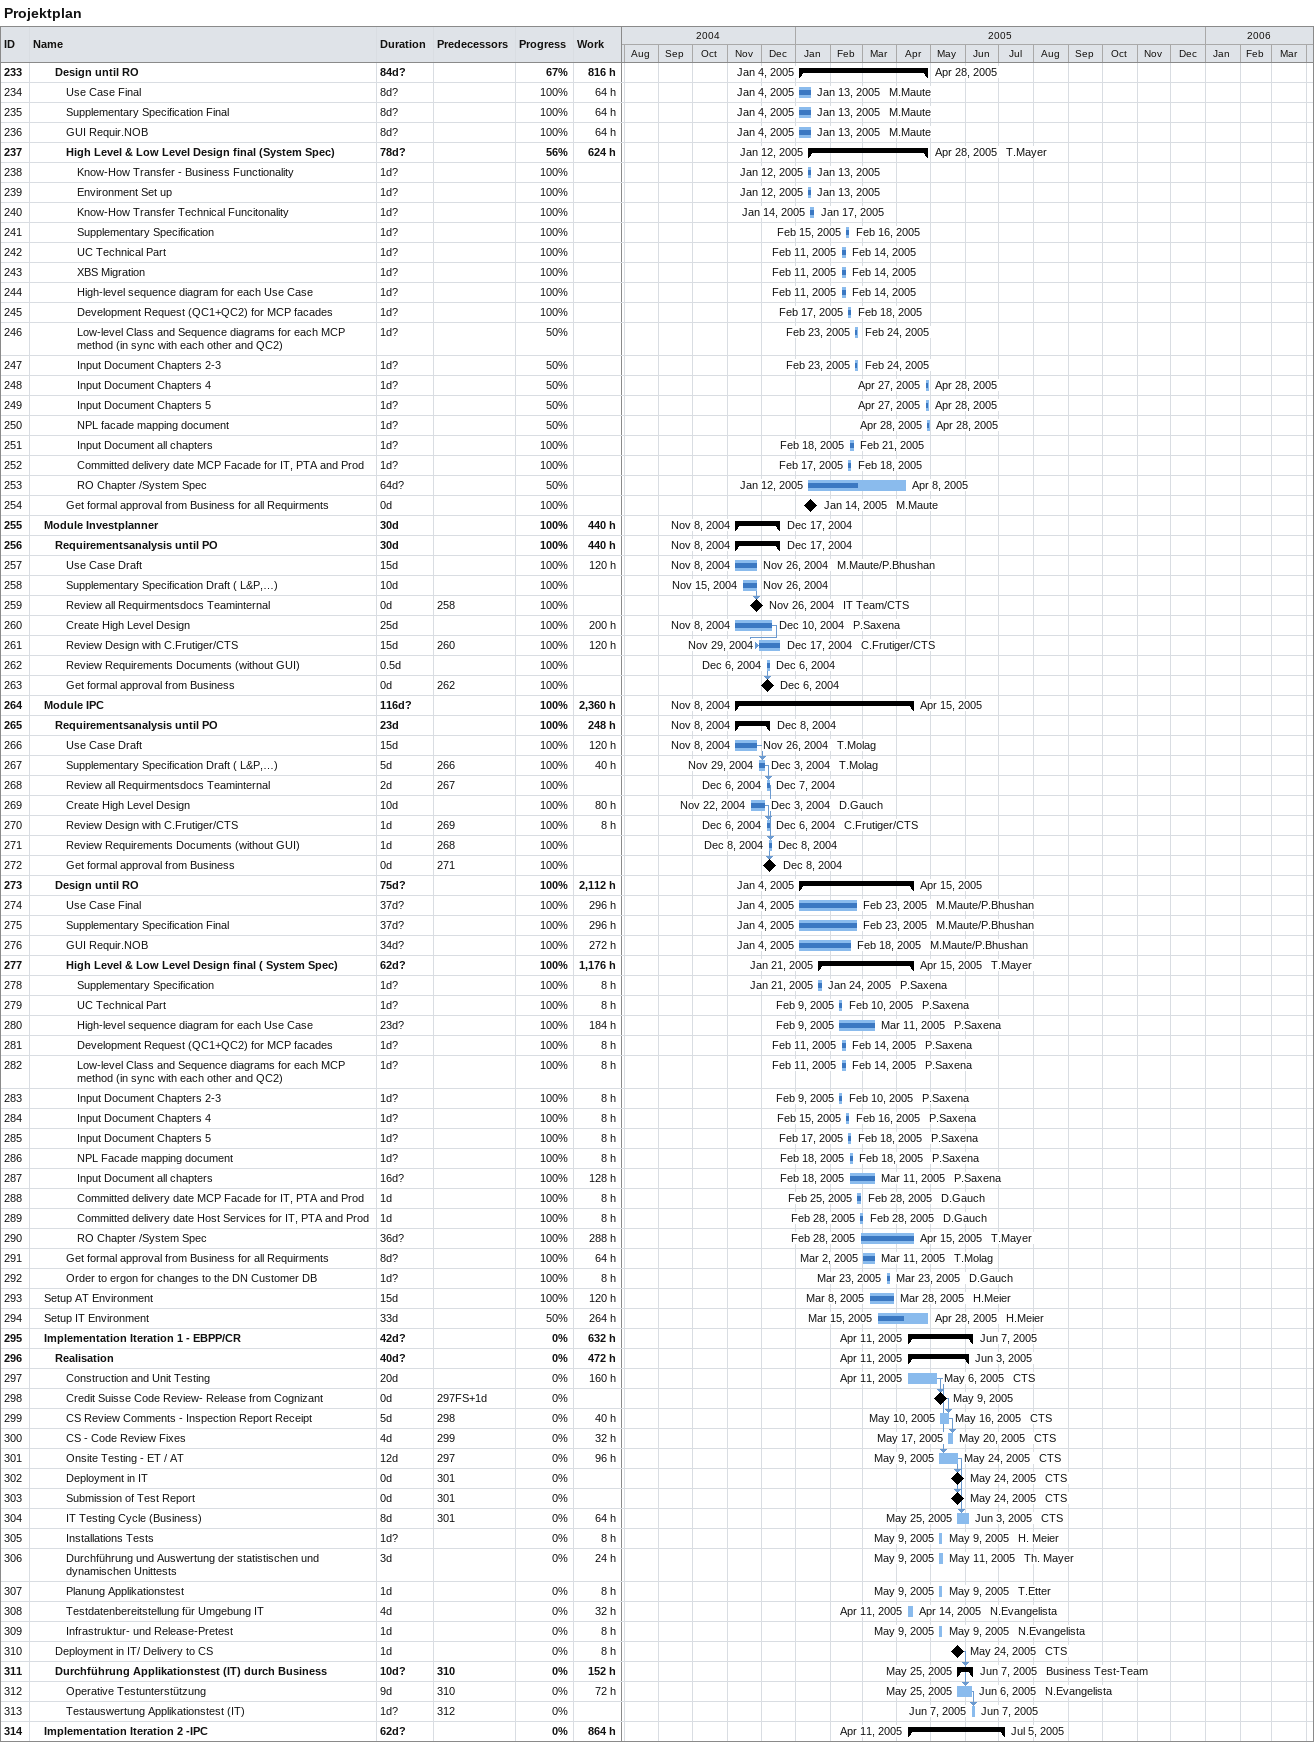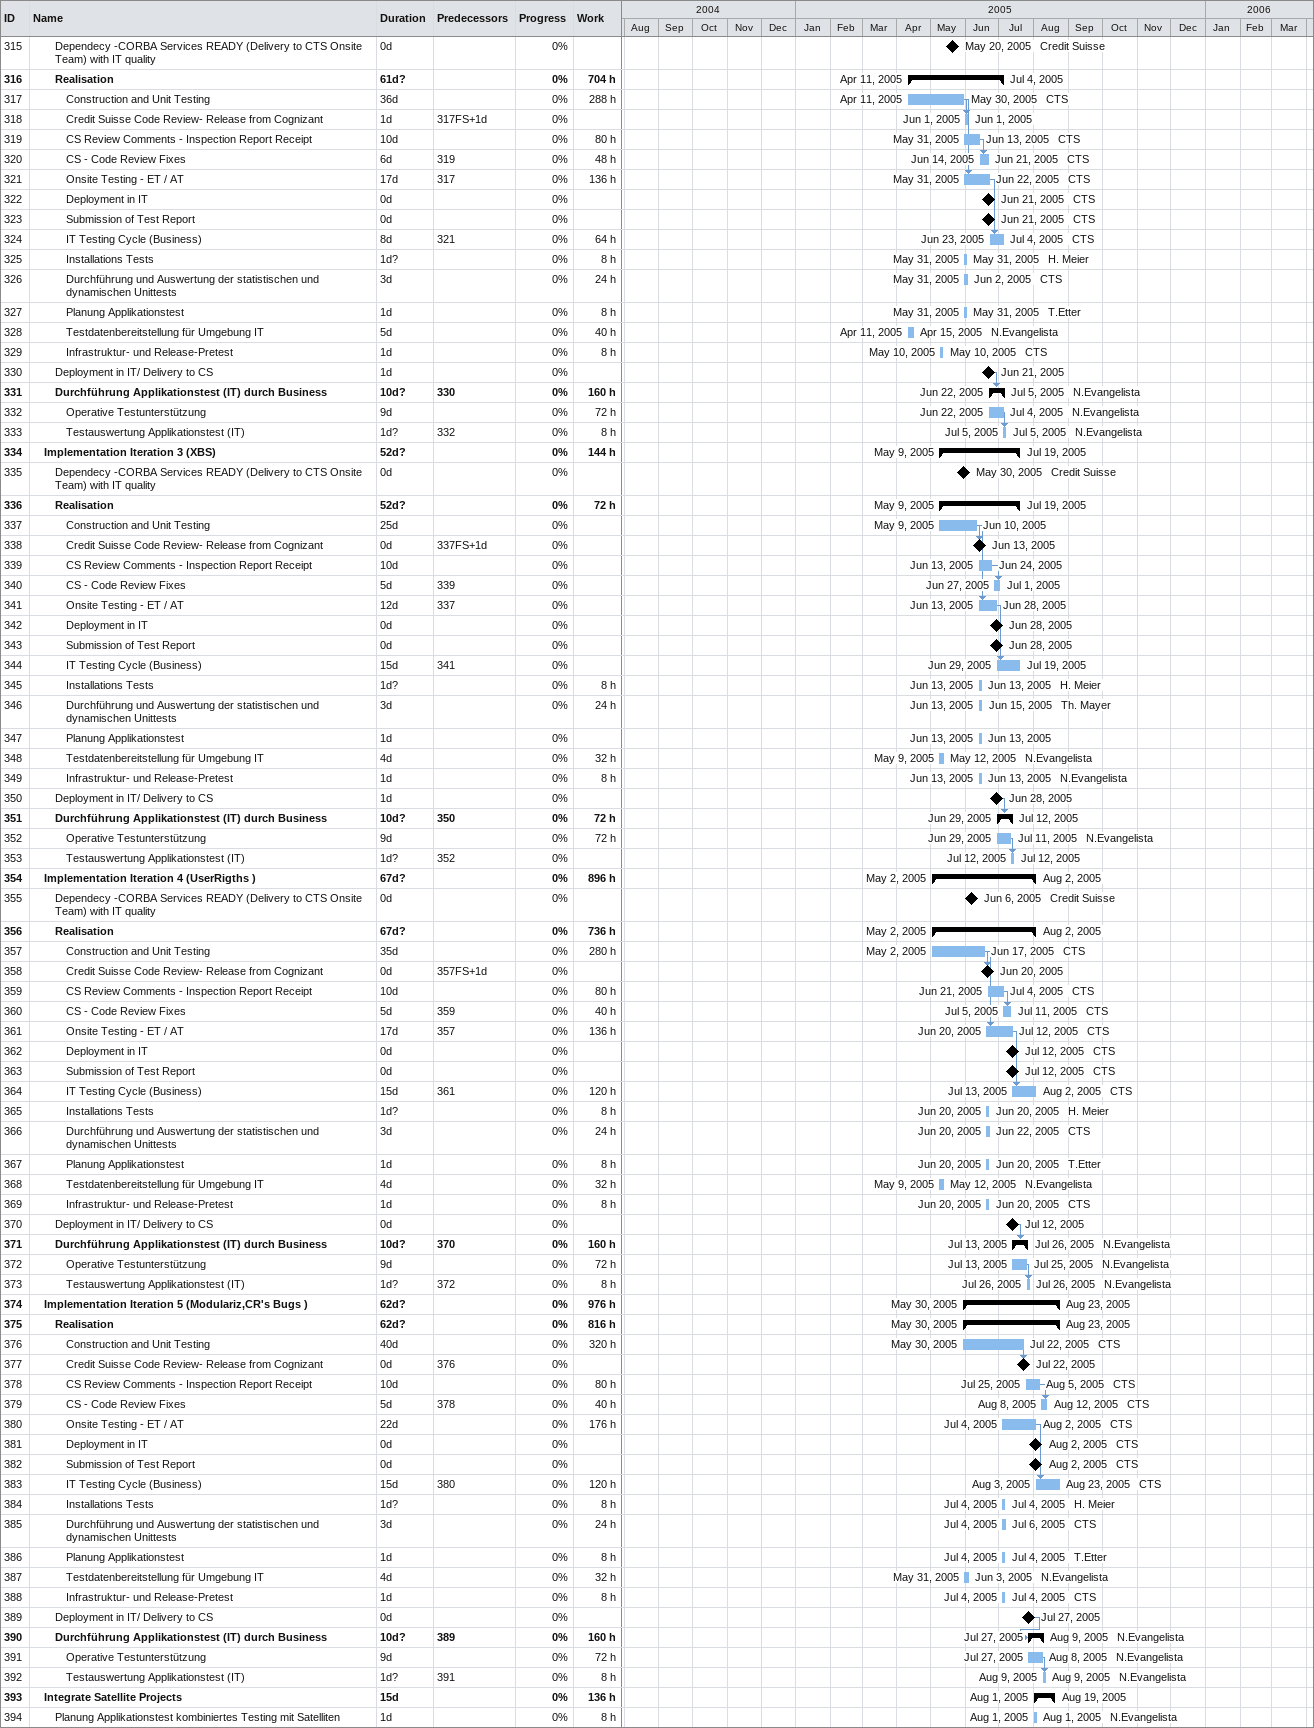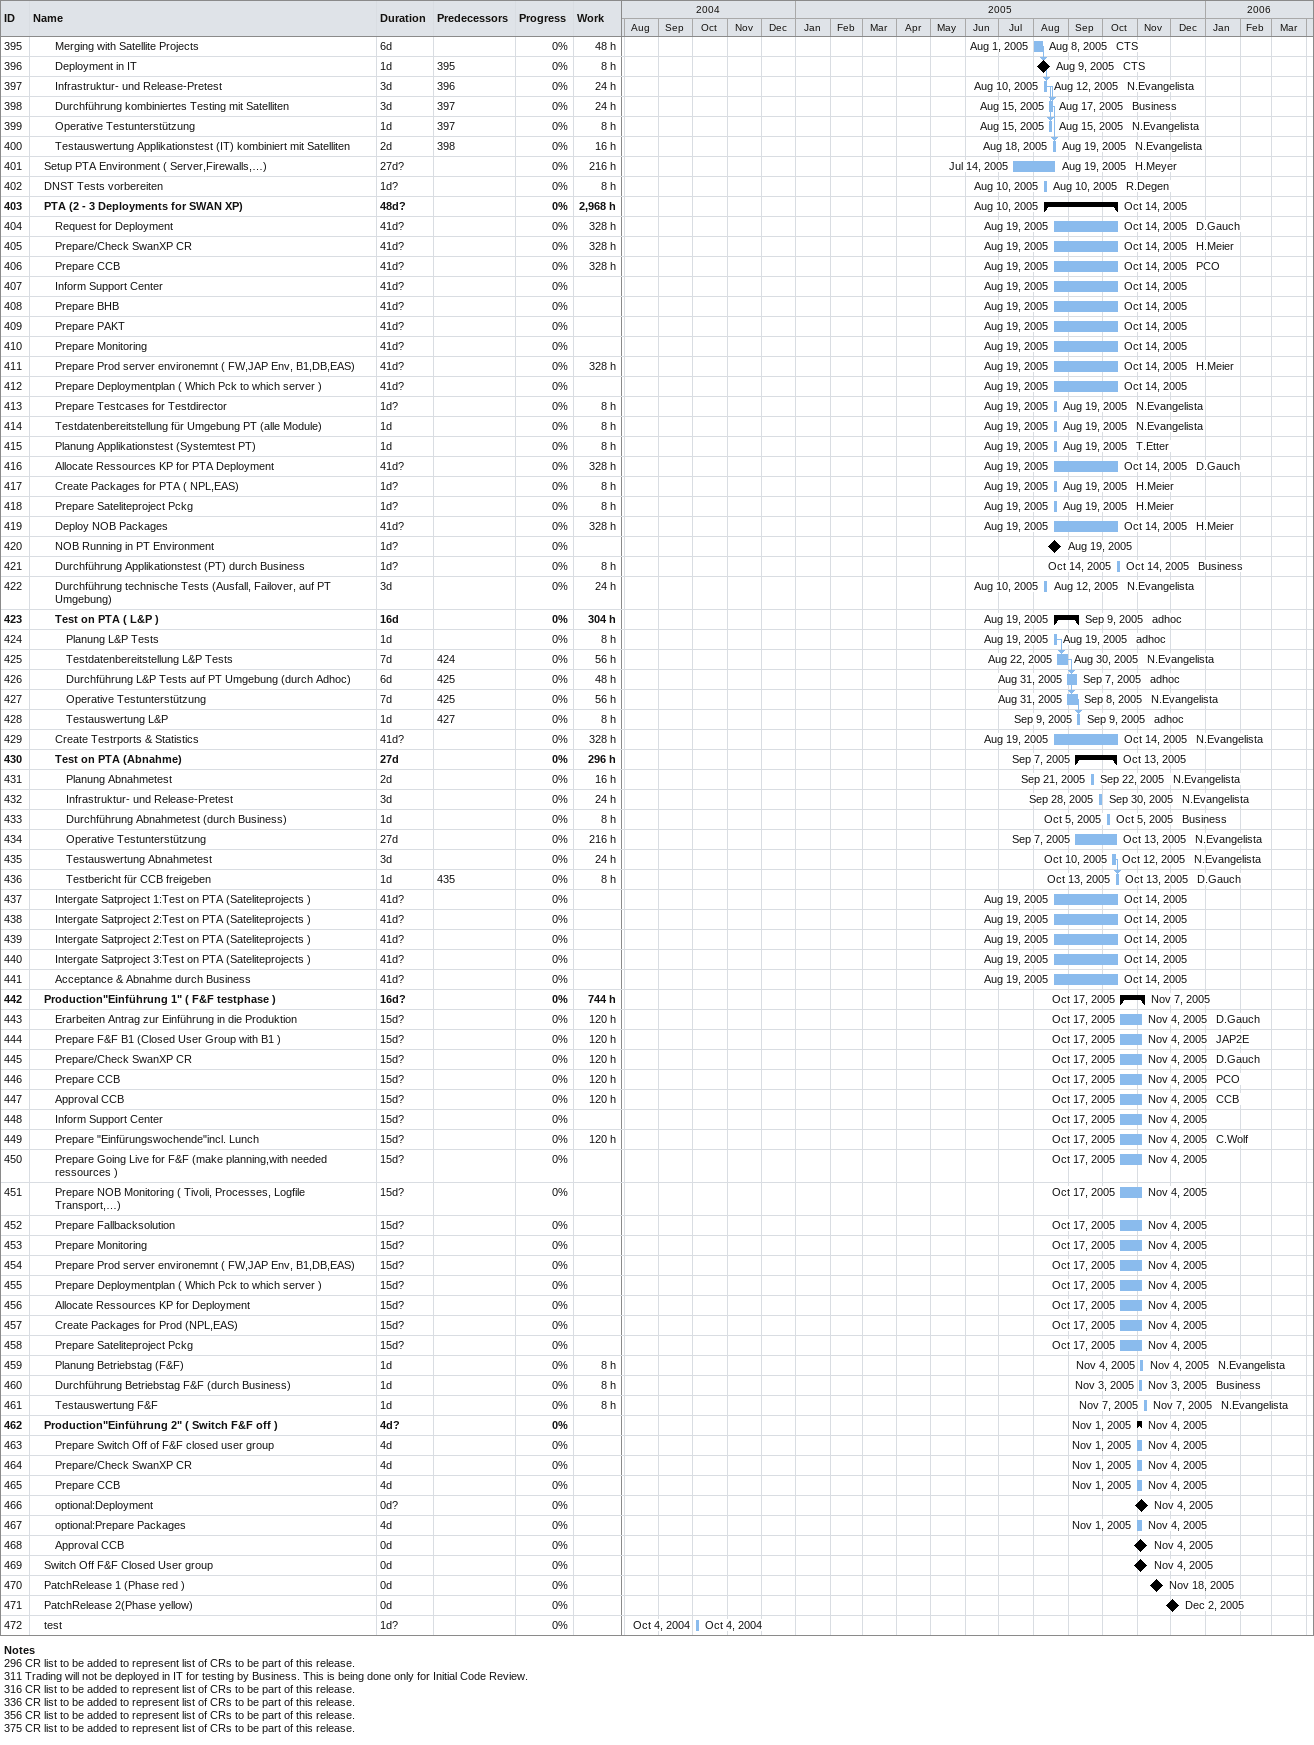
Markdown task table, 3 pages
Projektplan

| ID | Level | Task | Duration | Start | Finish | Predecessors | Resources | % complete | Work (h) |
|---|---|---|---|---|---|---|---|---|---|
| 233 | 3 | **Design until RO** | 84d? | 2005-01-04 | 2005-04-28 |  |  | 67 | 816 |
| 234 | 4 | Use Case Final | 8d? | 2005-01-04 | 2005-01-13 |  | M.Maute | 100 | 64 |
| 235 | 4 | Supplementary Specification Final | 8d? | 2005-01-04 | 2005-01-13 |  | M.Maute | 100 | 64 |
| 236 | 4 | GUI Requir.NOB | 8d? | 2005-01-04 | 2005-01-13 |  | M.Maute | 100 | 64 |
| 237 | 4 | **High Level & Low Level Design final (System Spec)** | 78d? | 2005-01-12 | 2005-04-28 |  | T.Mayer | 56 | 624 |
| 238 | 5 | Know-How Transfer - Business Functionality | 1d? | 2005-01-12 | 2005-01-13 |  |  | 100 |  |
| 239 | 5 | Environment Set up | 1d? | 2005-01-12 | 2005-01-13 |  |  | 100 |  |
| 240 | 5 | Know-How Transfer Technical Funcitonality | 1d? | 2005-01-14 | 2005-01-17 |  |  | 100 |  |
| 241 | 5 | Supplementary Specification | 1d? | 2005-02-15 | 2005-02-16 |  |  | 100 |  |
| 242 | 5 | UC Technical Part | 1d? | 2005-02-11 | 2005-02-14 |  |  | 100 |  |
| 243 | 5 | XBS Migration | 1d? | 2005-02-11 | 2005-02-14 |  |  | 100 |  |
| 244 | 5 | High-level sequence diagram for each Use Case | 1d? | 2005-02-11 | 2005-02-14 |  |  | 100 |  |
| 245 | 5 | Development Request (QC1+QC2) for MCP facades | 1d? | 2005-02-17 | 2005-02-18 |  |  | 100 |  |
| 246 | 5 | Low-level Class and Sequence diagrams for each MCP method (in sync with each other and QC2) | 1d? | 2005-02-23 | 2005-02-24 |  |  | 50 |  |
| 247 | 5 | Input Document Chapters 2-3 | 1d? | 2005-02-23 | 2005-02-24 |  |  | 50 |  |
| 248 | 5 | Input Document Chapters 4 | 1d? | 2005-04-27 | 2005-04-28 |  |  | 50 |  |
| 249 | 5 | Input Document Chapters 5 | 1d? | 2005-04-27 | 2005-04-28 |  |  | 50 |  |
| 250 | 5 | NPL facade mapping document | 1d? | 2005-04-28 | 2005-04-28 |  |  | 50 |  |
| 251 | 5 | Input Document all chapters | 1d? | 2005-02-18 | 2005-02-21 |  |  | 100 |  |
| 252 | 5 | Committed delivery date MCP Facade for IT, PTA and Prod | 1d? | 2005-02-17 | 2005-02-18 |  |  | 100 |  |
| 253 | 5 | RO Chapter /System Spec | 64d? | 2005-01-12 | 2005-04-08 |  |  | 50 |  |
| 254 | 4 | Get formal approval from Business for all Requirments | 0d | 2005-01-14 | 2005-01-14 |  | M.Maute | 100 |  |
| 255 | 2 | **Module Investplanner** | 30d | 2004-11-08 | 2004-12-17 |  |  | 100 | 440 |
| 256 | 3 | **Requirementsanalysis until PO** | 30d | 2004-11-08 | 2004-12-17 |  |  | 100 | 440 |
| 257 | 4 | Use Case Draft | 15d | 2004-11-08 | 2004-11-26 |  | M.Maute/P.Bhushan | 100 | 120 |
| 258 | 4 | Supplementary Specification Draft ( L&P,…) | 10d | 2004-11-15 | 2004-11-26 |  |  | 100 |  |
| 259 | 4 | Review all Requirmentsdocs Teaminternal | 0d | 2004-11-26 | 2004-11-26 | 258 | IT Team/CTS | 100 |  |
| 260 | 4 | Create High Level Design | 25d | 2004-11-08 | 2004-12-10 |  | P.Saxena | 100 | 200 |
| 261 | 4 | Review Design with C.Frutiger/CTS | 15d | 2004-11-29 | 2004-12-17 | 260 | C.Frutiger/CTS | 100 | 120 |
| 262 | 4 | Review Requirements Documents (without GUI) | 0.5d | 2004-12-06 | 2004-12-06 |  |  | 100 |  |
| 263 | 4 | Get formal approval from Business | 0d | 2004-12-06 | 2004-12-06 | 262 |  | 100 |  |
| 264 | 2 | **Module IPC** | 116d? | 2004-11-08 | 2005-04-15 |  |  | 100 | 2360 |
| 265 | 3 | **Requirementsanalysis until PO** | 23d | 2004-11-08 | 2004-12-08 |  |  | 100 | 248 |
| 266 | 4 | Use Case Draft | 15d | 2004-11-08 | 2004-11-26 |  | T.Molag | 100 | 120 |
| 267 | 4 | Supplementary Specification Draft ( L&P,…) | 5d | 2004-11-29 | 2004-12-03 | 266 | T.Molag | 100 | 40 |
| 268 | 4 | Review all Requirmentsdocs Teaminternal | 2d | 2004-12-06 | 2004-12-07 | 267 |  | 100 |  |
| 269 | 4 | Create High Level Design | 10d | 2004-11-22 | 2004-12-03 |  | D.Gauch | 100 | 80 |
| 270 | 4 | Review Design with C.Frutiger/CTS | 1d | 2004-12-06 | 2004-12-06 | 269 | C.Frutiger/CTS | 100 | 8 |
| 271 | 4 | Review Requirements Documents (without GUI) | 1d | 2004-12-08 | 2004-12-08 | 268 |  | 100 |  |
| 272 | 4 | Get formal approval from Business | 0d | 2004-12-08 | 2004-12-08 | 271 |  | 100 |  |
| 273 | 3 | **Design until RO** | 75d? | 2005-01-04 | 2005-04-15 |  |  | 100 | 2112 |
| 274 | 4 | Use Case Final | 37d? | 2005-01-04 | 2005-02-23 |  | M.Maute/P.Bhushan | 100 | 296 |
| 275 | 4 | Supplementary Specification Final | 37d? | 2005-01-04 | 2005-02-23 |  | M.Maute/P.Bhushan | 100 | 296 |
| 276 | 4 | GUI Requir.NOB | 34d? | 2005-01-04 | 2005-02-18 |  | M.Maute/P.Bhushan | 100 | 272 |
| 277 | 4 | **High Level & Low Level Design final ( System Spec)** | 62d? | 2005-01-21 | 2005-04-15 |  | T.Mayer | 100 | 1176 |
| 278 | 5 | Supplementary Specification | 1d? | 2005-01-21 | 2005-01-24 |  | P.Saxena | 100 | 8 |
| 279 | 5 | UC Technical Part | 1d? | 2005-02-09 | 2005-02-10 |  | P.Saxena | 100 | 8 |
| 280 | 5 | High-level sequence diagram for each Use Case | 23d? | 2005-02-09 | 2005-03-11 |  | P.Saxena | 100 | 184 |
| 281 | 5 | Development Request (QC1+QC2) for MCP facades | 1d? | 2005-02-11 | 2005-02-14 |  | P.Saxena | 100 | 8 |
| 282 | 5 | Low-level Class and Sequence diagrams for each MCP method (in sync with each other and QC2) | 1d? | 2005-02-11 | 2005-02-14 |  | P.Saxena | 100 | 8 |
| 283 | 5 | Input Document Chapters 2-3 | 1d? | 2005-02-09 | 2005-02-10 |  | P.Saxena | 100 | 8 |
| 284 | 5 | Input Document Chapters 4 | 1d? | 2005-02-15 | 2005-02-16 |  | P.Saxena | 100 | 8 |
| 285 | 5 | Input Document Chapters 5 | 1d? | 2005-02-17 | 2005-02-18 |  | P.Saxena | 100 | 8 |
| 286 | 5 | NPL Facade mapping document | 1d? | 2005-02-18 | 2005-02-18 |  | P.Saxena | 100 | 8 |
| 287 | 5 | Input Document all chapters | 16d? | 2005-02-18 | 2005-03-11 |  | P.Saxena | 100 | 128 |
| 288 | 5 | Committed delivery date MCP Facade for IT, PTA and Prod | 1d | 2005-02-25 | 2005-02-28 |  | D.Gauch | 100 | 8 |
| 289 | 5 | Committed delivery date Host Services for IT, PTA and Prod | 1d | 2005-02-28 | 2005-02-28 |  | D.Gauch | 100 | 8 |
| 290 | 5 | RO Chapter /System Spec | 36d? | 2005-02-28 | 2005-04-15 |  | T.Mayer | 100 | 288 |
| 291 | 4 | Get formal approval from Business for all Requirments | 8d? | 2005-03-02 | 2005-03-11 |  | T.Molag | 100 | 64 |
| 292 | 4 | Order to ergon for changes to the DN Customer DB | 1d? | 2005-03-23 | 2005-03-23 |  | D.Gauch | 100 | 8 |
| 293 | 2 | Setup AT Environment | 15d | 2005-03-08 | 2005-03-28 |  | H.Meier | 100 | 120 |
| 294 | 2 | Setup IT Environment | 33d | 2005-03-15 | 2005-04-28 |  | H.Meier | 50 | 264 |
| 295 | 2 | **Implementation Iteration 1 - EBPP/CR** | 42d? | 2005-04-11 | 2005-06-07 |  |  | 0 | 632 |
| 296 | 3 | **Realisation** | 40d? | 2005-04-11 | 2005-06-03 |  |  | 0 | 472 |
| 297 | 4 | Construction and Unit Testing | 20d | 2005-04-11 | 2005-05-06 |  | CTS | 0 | 160 |
| 298 | 4 | Credit Suisse Code Review- Release from Cognizant | 0d | 2005-05-09 | 2005-05-09 | 297FS+1d |  | 0 |  |
| 299 | 4 | CS Review Comments - Inspection Report Receipt | 5d | 2005-05-10 | 2005-05-16 | 298 | CTS | 0 | 40 |
| 300 | 4 | CS - Code Review Fixes | 4d | 2005-05-17 | 2005-05-20 | 299 | CTS | 0 | 32 |
| 301 | 4 | Onsite Testing - ET / AT | 12d | 2005-05-09 | 2005-05-24 | 297 | CTS | 0 | 96 |
| 302 | 4 | Deployment in IT | 0d | 2005-05-24 | 2005-05-24 | 301 | CTS | 0 |  |
| 303 | 4 | Submission of Test Report | 0d | 2005-05-24 | 2005-05-24 | 301 | CTS | 0 |  |
| 304 | 4 | IT Testing Cycle (Business) | 8d | 2005-05-25 | 2005-06-03 | 301 | CTS | 0 | 64 |
| 305 | 4 | Installations Tests | 1d? | 2005-05-09 | 2005-05-09 |  | H. Meier | 0 | 8 |
| 306 | 4 | Durchführung und Auswertung der statistischen und dynamischen Unittests | 3d | 2005-05-09 | 2005-05-11 |  | Th. Mayer | 0 | 24 |
| 307 | 4 | Planung Applikationstest | 1d | 2005-05-09 | 2005-05-09 |  | T.Etter | 0 | 8 |
| 308 | 4 | Testdatenbereitstellung für Umgebung IT | 4d | 2005-04-11 | 2005-04-14 |  | N.Evangelista | 0 | 32 |
| 309 | 4 | Infrastruktur- und Release-Pretest | 1d | 2005-05-09 | 2005-05-09 |  | N.Evangelista | 0 | 8 |
| 310 | 3 | Deployment in IT/ Delivery to CS | 1d | 2005-05-24 | 2005-05-24 |  | CTS | 0 | 8 |
| 311 | 3 | **Durchführung Applikationstest (IT) durch Business** | 10d? | 2005-05-25 | 2005-06-07 | 310 | Business Test-Team | 0 | 152 |
| 312 | 4 | Operative Testunterstützung | 9d | 2005-05-25 | 2005-06-06 | 310 | N.Evangelista | 0 | 72 |
| 313 | 4 | Testauswertung Applikationstest (IT) | 1d? | 2005-06-07 | 2005-06-07 | 312 |  | 0 |  |
| 314 | 2 | **Implementation Iteration 2 -IPC** | 62d? | 2005-04-11 | 2005-07-05 |  |  | 0 | 864 |
| 315 | 3 | Dependecy -CORBA Services READY (Delivery to CTS Onsite Team) with IT quality | 0d | 2005-05-20 | 2005-05-20 |  | Credit Suisse | 0 |  |
| 316 | 3 | **Realisation** | 61d? | 2005-04-11 | 2005-07-04 |  |  | 0 | 704 |
| 317 | 4 | Construction and Unit Testing | 36d | 2005-04-11 | 2005-05-30 |  | CTS | 0 | 288 |
| 318 | 4 | Credit Suisse Code Review- Release from Cognizant | 1d | 2005-06-01 | 2005-06-01 | 317FS+1d |  | 0 |  |
| 319 | 4 | CS Review Comments - Inspection Report Receipt | 10d | 2005-05-31 | 2005-06-13 |  | CTS | 0 | 80 |
| 320 | 4 | CS - Code Review Fixes | 6d | 2005-06-14 | 2005-06-21 | 319 | CTS | 0 | 48 |
| 321 | 4 | Onsite Testing - ET / AT | 17d | 2005-05-31 | 2005-06-22 | 317 | CTS | 0 | 136 |
| 322 | 4 | Deployment in IT | 0d | 2005-06-21 | 2005-06-21 |  | CTS | 0 |  |
| 323 | 4 | Submission of Test Report | 0d | 2005-06-21 | 2005-06-21 |  | CTS | 0 |  |
| 324 | 4 | IT Testing Cycle (Business) | 8d | 2005-06-23 | 2005-07-04 | 321 | CTS | 0 | 64 |
| 325 | 4 | Installations Tests | 1d? | 2005-05-31 | 2005-05-31 |  | H. Meier | 0 | 8 |
| 326 | 4 | Durchführung und Auswertung der statistischen und dynamischen Unittests | 3d | 2005-05-31 | 2005-06-02 |  | CTS | 0 | 24 |
| 327 | 4 | Planung Applikationstest | 1d | 2005-05-31 | 2005-05-31 |  | T.Etter | 0 | 8 |
| 328 | 4 | Testdatenbereitstellung für Umgebung IT | 5d | 2005-04-11 | 2005-04-15 |  | N.Evangelista | 0 | 40 |
| 329 | 4 | Infrastruktur- und Release-Pretest | 1d | 2005-05-10 | 2005-05-10 |  | CTS | 0 | 8 |
| 330 | 3 | Deployment in IT/ Delivery to CS | 1d | 2005-06-21 | 2005-06-21 |  |  | 0 |  |
| 331 | 3 | **Durchführung Applikationstest (IT) durch Business** | 10d? | 2005-06-22 | 2005-07-05 | 330 | N.Evangelista | 0 | 160 |
| 332 | 4 | Operative Testunterstützung | 9d | 2005-06-22 | 2005-07-04 |  | N.Evangelista | 0 | 72 |
| 333 | 4 | Testauswertung Applikationstest (IT) | 1d? | 2005-07-05 | 2005-07-05 | 332 | N.Evangelista | 0 | 8 |
| 334 | 2 | **Implementation Iteration 3 (XBS)** | 52d? | 2005-05-09 | 2005-07-19 |  |  | 0 | 144 |
| 335 | 3 | Dependecy -CORBA Services READY (Delivery to CTS Onsite Team) with IT quality | 0d | 2005-05-30 | 2005-05-30 |  | Credit Suisse | 0 |  |
| 336 | 3 | **Realisation** | 52d? | 2005-05-09 | 2005-07-19 |  |  | 0 | 72 |
| 337 | 4 | Construction and Unit Testing | 25d | 2005-05-09 | 2005-06-10 |  |  | 0 |  |
| 338 | 4 | Credit Suisse Code Review- Release from Cognizant | 0d | 2005-06-13 | 2005-06-13 | 337FS+1d |  | 0 |  |
| 339 | 4 | CS Review Comments - Inspection Report Receipt | 10d | 2005-06-13 | 2005-06-24 |  |  | 0 |  |
| 340 | 4 | CS - Code Review Fixes | 5d | 2005-06-27 | 2005-07-01 | 339 |  | 0 |  |
| 341 | 4 | Onsite Testing - ET / AT | 12d | 2005-06-13 | 2005-06-28 | 337 |  | 0 |  |
| 342 | 4 | Deployment in IT | 0d | 2005-06-28 | 2005-06-28 |  |  | 0 |  |
| 343 | 4 | Submission of Test Report | 0d | 2005-06-28 | 2005-06-28 |  |  | 0 |  |
| 344 | 4 | IT Testing Cycle (Business) | 15d | 2005-06-29 | 2005-07-19 | 341 |  | 0 |  |
| 345 | 4 | Installations Tests | 1d? | 2005-06-13 | 2005-06-13 |  | H. Meier | 0 | 8 |
| 346 | 4 | Durchführung und Auswertung der statistischen und dynamischen Unittests | 3d | 2005-06-13 | 2005-06-15 |  | Th. Mayer | 0 | 24 |
| 347 | 4 | Planung Applikationstest | 1d | 2005-06-13 | 2005-06-13 |  |  | 0 |  |
| 348 | 4 | Testdatenbereitstellung für Umgebung IT | 4d | 2005-05-09 | 2005-05-12 |  | N.Evangelista | 0 | 32 |
| 349 | 4 | Infrastruktur- und Release-Pretest | 1d | 2005-06-13 | 2005-06-13 |  | N.Evangelista | 0 | 8 |
| 350 | 3 | Deployment in IT/ Delivery to CS | 1d | 2005-06-28 | 2005-06-28 |  |  | 0 |  |
| 351 | 3 | **Durchführung Applikationstest (IT) durch Business** | 10d? | 2005-06-29 | 2005-07-12 | 350 |  | 0 | 72 |
| 352 | 4 | Operative Testunterstützung | 9d | 2005-06-29 | 2005-07-11 |  | N.Evangelista | 0 | 72 |
| 353 | 4 | Testauswertung Applikationstest (IT) | 1d? | 2005-07-12 | 2005-07-12 | 352 |  | 0 |  |
| 354 | 2 | **Implementation Iteration 4 (UserRigths )** | 67d? | 2005-05-02 | 2005-08-02 |  |  | 0 | 896 |
| 355 | 3 | Dependecy -CORBA Services READY (Delivery to CTS Onsite Team) with IT quality | 0d | 2005-06-06 | 2005-06-06 |  | Credit Suisse | 0 |  |
| 356 | 3 | **Realisation** | 67d? | 2005-05-02 | 2005-08-02 |  |  | 0 | 736 |
| 357 | 4 | Construction and Unit Testing | 35d | 2005-05-02 | 2005-06-17 |  | CTS | 0 | 280 |
| 358 | 4 | Credit Suisse Code Review- Release from Cognizant | 0d | 2005-06-20 | 2005-06-20 | 357FS+1d |  | 0 |  |
| 359 | 4 | CS Review Comments - Inspection Report Receipt | 10d | 2005-06-21 | 2005-07-04 |  | CTS | 0 | 80 |
| 360 | 4 | CS - Code Review Fixes | 5d | 2005-07-05 | 2005-07-11 | 359 | CTS | 0 | 40 |
| 361 | 4 | Onsite Testing - ET / AT | 17d | 2005-06-20 | 2005-07-12 | 357 | CTS | 0 | 136 |
| 362 | 4 | Deployment in IT | 0d | 2005-07-12 | 2005-07-12 |  | CTS | 0 |  |
| 363 | 4 | Submission of Test Report | 0d | 2005-07-12 | 2005-07-12 |  | CTS | 0 |  |
| 364 | 4 | IT Testing Cycle (Business) | 15d | 2005-07-13 | 2005-08-02 | 361 | CTS | 0 | 120 |
| 365 | 4 | Installations Tests | 1d? | 2005-06-20 | 2005-06-20 |  | H. Meier | 0 | 8 |
| 366 | 4 | Durchführung und Auswertung der statistischen und dynamischen Unittests | 3d | 2005-06-20 | 2005-06-22 |  | CTS | 0 | 24 |
| 367 | 4 | Planung Applikationstest | 1d | 2005-06-20 | 2005-06-20 |  | T.Etter | 0 | 8 |
| 368 | 4 | Testdatenbereitstellung für Umgebung IT | 4d | 2005-05-09 | 2005-05-12 |  | N.Evangelista | 0 | 32 |
| 369 | 4 | Infrastruktur- und Release-Pretest | 1d | 2005-06-20 | 2005-06-20 |  | CTS | 0 | 8 |
| 370 | 3 | Deployment in IT/ Delivery to CS | 0d | 2005-07-12 | 2005-07-12 |  |  | 0 |  |
| 371 | 3 | **Durchführung Applikationstest (IT) durch Business** | 10d? | 2005-07-13 | 2005-07-26 | 370 | N.Evangelista | 0 | 160 |
| 372 | 4 | Operative Testunterstützung | 9d | 2005-07-13 | 2005-07-25 |  | N.Evangelista | 0 | 72 |
| 373 | 4 | Testauswertung Applikationstest (IT) | 1d? | 2005-07-26 | 2005-07-26 | 372 | N.Evangelista | 0 | 8 |
| 374 | 2 | **Implementation Iteration 5 (Modulariz,CR's Bugs )** | 62d? | 2005-05-30 | 2005-08-23 |  |  | 0 | 976 |
| 375 | 3 | **Realisation** | 62d? | 2005-05-30 | 2005-08-23 |  |  | 0 | 816 |
| 376 | 4 | Construction and Unit Testing | 40d | 2005-05-30 | 2005-07-22 |  | CTS | 0 | 320 |
| 377 | 4 | Credit Suisse Code Review- Release from Cognizant | 0d | 2005-07-22 | 2005-07-22 | 376 |  | 0 |  |
| 378 | 4 | CS Review Comments - Inspection Report Receipt | 10d | 2005-07-25 | 2005-08-05 |  | CTS | 0 | 80 |
| 379 | 4 | CS - Code Review Fixes | 5d | 2005-08-08 | 2005-08-12 | 378 | CTS | 0 | 40 |
| 380 | 4 | Onsite Testing - ET / AT | 22d | 2005-07-04 | 2005-08-02 |  | CTS | 0 | 176 |
| 381 | 4 | Deployment in IT | 0d | 2005-08-02 | 2005-08-02 |  | CTS | 0 |  |
| 382 | 4 | Submission of Test Report | 0d | 2005-08-02 | 2005-08-02 |  | CTS | 0 |  |
| 383 | 4 | IT Testing Cycle (Business) | 15d | 2005-08-03 | 2005-08-23 | 380 | CTS | 0 | 120 |
| 384 | 4 | Installations Tests | 1d? | 2005-07-04 | 2005-07-04 |  | H. Meier | 0 | 8 |
| 385 | 4 | Durchführung und Auswertung der statistischen und dynamischen Unittests | 3d | 2005-07-04 | 2005-07-06 |  | CTS | 0 | 24 |
| 386 | 4 | Planung Applikationstest | 1d | 2005-07-04 | 2005-07-04 |  | T.Etter | 0 | 8 |
| 387 | 4 | Testdatenbereitstellung für Umgebung IT | 4d | 2005-05-31 | 2005-06-03 |  | N.Evangelista | 0 | 32 |
| 388 | 4 | Infrastruktur- und Release-Pretest | 1d | 2005-07-04 | 2005-07-04 |  | CTS | 0 | 8 |
| 389 | 3 | Deployment in IT/ Delivery to CS | 0d | 2005-07-27 | 2005-07-27 |  |  | 0 |  |
| 390 | 3 | **Durchführung Applikationstest (IT) durch Business** | 10d? | 2005-07-27 | 2005-08-09 | 389 | N.Evangelista | 0 | 160 |
| 391 | 4 | Operative Testunterstützung | 9d | 2005-07-27 | 2005-08-08 |  | N.Evangelista | 0 | 72 |
| 392 | 4 | Testauswertung Applikationstest (IT) | 1d? | 2005-08-09 | 2005-08-09 | 391 | N.Evangelista | 0 | 8 |
| 393 | 2 | **Integrate Satellite Projects** | 15d | 2005-08-01 | 2005-08-19 |  |  | 0 | 136 |
| 394 | 3 | Planung Applikationstest kombiniertes Testing mit Satelliten | 1d | 2005-08-01 | 2005-08-01 |  | N.Evangelista | 0 | 8 |
| 395 | 3 | Merging with Satellite Projects | 6d | 2005-08-01 | 2005-08-08 |  | CTS | 0 | 48 |
| 396 | 3 | Deployment in IT | 1d | 2005-08-09 | 2005-08-09 | 395 | CTS | 0 | 8 |
| 397 | 3 | Infrastruktur- und Release-Pretest | 3d | 2005-08-10 | 2005-08-12 | 396 | N.Evangelista | 0 | 24 |
| 398 | 3 | Durchführung kombiniertes Testing mit Satelliten | 3d | 2005-08-15 | 2005-08-17 | 397 | Business | 0 | 24 |
| 399 | 3 | Operative Testunterstützung | 1d | 2005-08-15 | 2005-08-15 | 397 | N.Evangelista | 0 | 8 |
| 400 | 3 | Testauswertung Applikationstest (IT) kombiniert mit Satelliten | 2d | 2005-08-18 | 2005-08-19 | 398 | N.Evangelista | 0 | 16 |
| 401 | 2 | Setup PTA Environment ( Server,Firewalls,…) | 27d? | 2005-07-14 | 2005-08-19 |  | H.Meyer | 0 | 216 |
| 402 | 2 | DNST Tests vorbereiten | 1d? | 2005-08-10 | 2005-08-10 |  | R.Degen | 0 | 8 |
| 403 | 2 | **PTA (2 - 3 Deployments for SWAN XP)** | 48d? | 2005-08-10 | 2005-10-14 |  |  | 0 | 2968 |
| 404 | 3 | Request for Deployment | 41d? | 2005-08-19 | 2005-10-14 |  | D.Gauch | 0 | 328 |
| 405 | 3 | Prepare/Check SwanXP CR | 41d? | 2005-08-19 | 2005-10-14 |  | H.Meier | 0 | 328 |
| 406 | 3 | Prepare CCB | 41d? | 2005-08-19 | 2005-10-14 |  | PCO | 0 | 328 |
| 407 | 3 | Inform Support Center | 41d? | 2005-08-19 | 2005-10-14 |  |  | 0 |  |
| 408 | 3 | Prepare BHB | 41d? | 2005-08-19 | 2005-10-14 |  |  | 0 |  |
| 409 | 3 | Prepare PAKT | 41d? | 2005-08-19 | 2005-10-14 |  |  | 0 |  |
| 410 | 3 | Prepare Monitoring | 41d? | 2005-08-19 | 2005-10-14 |  |  | 0 |  |
| 411 | 3 | Prepare Prod server environemnt ( FW,JAP Env, B1,DB,EAS) | 41d? | 2005-08-19 | 2005-10-14 |  | H.Meier | 0 | 328 |
| 412 | 3 | Prepare Deploymentplan ( Which Pck to which server ) | 41d? | 2005-08-19 | 2005-10-14 |  |  | 0 |  |
| 413 | 3 | Prepare Testcases for Testdirector | 1d? | 2005-08-19 | 2005-08-19 |  | N.Evangelista | 0 | 8 |
| 414 | 3 | Testdatenbereitstellung für Umgebung PT (alle Module) | 1d | 2005-08-19 | 2005-08-19 |  | N.Evangelista | 0 | 8 |
| 415 | 3 | Planung Applikationstest (Systemtest PT) | 1d | 2005-08-19 | 2005-08-19 |  | T.Etter | 0 | 8 |
| 416 | 3 | Allocate Ressources KP for PTA Deployment | 41d? | 2005-08-19 | 2005-10-14 |  | D.Gauch | 0 | 328 |
| 417 | 3 | Create Packages for PTA ( NPL,EAS) | 1d? | 2005-08-19 | 2005-08-19 |  | H.Meier | 0 | 8 |
| 418 | 3 | Prepare Sateliteproject Pckg | 1d? | 2005-08-19 | 2005-08-19 |  | H.Meier | 0 | 8 |
| 419 | 3 | Deploy NOB Packages | 41d? | 2005-08-19 | 2005-10-14 |  | H.Meier | 0 | 328 |
| 420 | 3 | NOB Running in PT Environment | 1d? | 2005-08-19 | 2005-08-19 |  |  | 0 |  |
| 421 | 3 | Durchführung Applikationstest (PT) durch Business | 1d? | 2005-10-14 | 2005-10-14 |  | Business | 0 | 8 |
| 422 | 3 | Durchführung technische Tests (Ausfall, Failover, auf PT Umgebung) | 3d | 2005-08-10 | 2005-08-12 |  | N.Evangelista | 0 | 24 |
| 423 | 3 | **Test on PTA ( L&P )** | 16d | 2005-08-19 | 2005-09-09 |  | adhoc | 0 | 304 |
| 424 | 4 | Planung L&P Tests | 1d | 2005-08-19 | 2005-08-19 |  | adhoc | 0 | 8 |
| 425 | 4 | Testdatenbereitstellung L&P Tests | 7d | 2005-08-22 | 2005-08-30 | 424 | N.Evangelista | 0 | 56 |
| 426 | 4 | Durchführung L&P Tests auf PT Umgebung (durch Adhoc) | 6d | 2005-08-31 | 2005-09-07 | 425 | adhoc | 0 | 48 |
| 427 | 4 | Operative Testunterstützung | 7d | 2005-08-31 | 2005-09-08 | 425 | N.Evangelista | 0 | 56 |
| 428 | 4 | Testauswertung L&P | 1d | 2005-09-09 | 2005-09-09 | 427 | adhoc | 0 | 8 |
| 429 | 3 | Create Testrports & Statistics | 41d? | 2005-08-19 | 2005-10-14 |  | N.Evangelista | 0 | 328 |
| 430 | 3 | **Test on PTA (Abnahme)** | 27d | 2005-09-07 | 2005-10-13 |  |  | 0 | 296 |
| 431 | 4 | Planung Abnahmetest | 2d | 2005-09-21 | 2005-09-22 |  | N.Evangelista | 0 | 16 |
| 432 | 4 | Infrastruktur- und Release-Pretest | 3d | 2005-09-28 | 2005-09-30 |  | N.Evangelista | 0 | 24 |
| 433 | 4 | Durchführung Abnahmetest (durch Business) | 1d | 2005-10-05 | 2005-10-05 |  | Business | 0 | 8 |
| 434 | 4 | Operative Testunterstützung | 27d | 2005-09-07 | 2005-10-13 |  | N.Evangelista | 0 | 216 |
| 435 | 4 | Testauswertung Abnahmetest | 3d | 2005-10-10 | 2005-10-12 |  | N.Evangelista | 0 | 24 |
| 436 | 4 | Testbericht für CCB freigeben | 1d | 2005-10-13 | 2005-10-13 | 435 | D.Gauch | 0 | 8 |
| 437 | 3 | Intergate Satproject 1:Test on PTA (Sateliteprojects ) | 41d? | 2005-08-19 | 2005-10-14 |  |  | 0 |  |
| 438 | 3 | Intergate Satproject 2:Test on PTA (Sateliteprojects ) | 41d? | 2005-08-19 | 2005-10-14 |  |  | 0 |  |
| 439 | 3 | Intergate Satproject 2:Test on PTA (Sateliteprojects ) | 41d? | 2005-08-19 | 2005-10-14 |  |  | 0 |  |
| 440 | 3 | Intergate Satproject 3:Test on PTA (Sateliteprojects ) | 41d? | 2005-08-19 | 2005-10-14 |  |  | 0 |  |
| 441 | 3 | Acceptance & Abnahme durch Business | 41d? | 2005-08-19 | 2005-10-14 |  |  | 0 |  |
| 442 | 2 | **Production"Einführung 1" ( F&F testphase )** | 16d? | 2005-10-17 | 2005-11-07 |  |  | 0 | 744 |
| 443 | 3 | Erarbeiten Antrag zur Einführung in die Produktion | 15d? | 2005-10-17 | 2005-11-04 |  | D.Gauch | 0 | 120 |
| 444 | 3 | Prepare F&F B1 (Closed User Group with B1 ) | 15d? | 2005-10-17 | 2005-11-04 |  | JAP2E | 0 | 120 |
| 445 | 3 | Prepare/Check SwanXP CR | 15d? | 2005-10-17 | 2005-11-04 |  | D.Gauch | 0 | 120 |
| 446 | 3 | Prepare CCB | 15d? | 2005-10-17 | 2005-11-04 |  | PCO | 0 | 120 |
| 447 | 3 | Approval CCB | 15d? | 2005-10-17 | 2005-11-04 |  | CCB | 0 | 120 |
| 448 | 3 | Inform Support Center | 15d? | 2005-10-17 | 2005-11-04 |  |  | 0 |  |
| 449 | 3 | Prepare "Einfürungswochende"incl. Lunch | 15d? | 2005-10-17 | 2005-11-04 |  | C.Wolf | 0 | 120 |
| 450 | 3 | Prepare Going Live for F&F (make planning,with needed ressources ) | 15d? | 2005-10-17 | 2005-11-04 |  |  | 0 |  |
| 451 | 3 | Prepare NOB Monitoring ( Tivoli, Processes, Logfile Transport,…) | 15d? | 2005-10-17 | 2005-11-04 |  |  | 0 |  |
| 452 | 3 | Prepare Fallbacksolution | 15d? | 2005-10-17 | 2005-11-04 |  |  | 0 |  |
| 453 | 3 | Prepare Monitoring | 15d? | 2005-10-17 | 2005-11-04 |  |  | 0 |  |
| 454 | 3 | Prepare Prod server environemnt ( FW,JAP Env, B1,DB,EAS) | 15d? | 2005-10-17 | 2005-11-04 |  |  | 0 |  |
| 455 | 3 | Prepare Deploymentplan ( Which Pck to which server ) | 15d? | 2005-10-17 | 2005-11-04 |  |  | 0 |  |
| 456 | 3 | Allocate Ressources KP for Deployment | 15d? | 2005-10-17 | 2005-11-04 |  |  | 0 |  |
| 457 | 3 | Create Packages for Prod (NPL,EAS) | 15d? | 2005-10-17 | 2005-11-04 |  |  | 0 |  |
| 458 | 3 | Prepare Sateliteproject Pckg | 15d? | 2005-10-17 | 2005-11-04 |  |  | 0 |  |
| 459 | 3 | Planung Betriebstag (F&F) | 1d | 2005-11-04 | 2005-11-04 |  | N.Evangelista | 0 | 8 |
| 460 | 3 | Durchführung Betriebstag F&F (durch Business) | 1d | 2005-11-03 | 2005-11-03 |  | Business | 0 | 8 |
| 461 | 3 | Testauswertung F&F | 1d | 2005-11-07 | 2005-11-07 |  | N.Evangelista | 0 | 8 |
| 462 | 2 | **Production"Einführung 2" ( Switch F&F off )** | 4d? | 2005-11-01 | 2005-11-04 |  |  | 0 |  |
| 463 | 3 | Prepare Switch Off of F&F closed user group | 4d | 2005-11-01 | 2005-11-04 |  |  | 0 |  |
| 464 | 3 | Prepare/Check SwanXP CR | 4d | 2005-11-01 | 2005-11-04 |  |  | 0 |  |
| 465 | 3 | Prepare CCB | 4d | 2005-11-01 | 2005-11-04 |  |  | 0 |  |
| 466 | 3 | optional:Deployment | 0d? | 2005-11-04 | 2005-11-04 |  |  | 0 |  |
| 467 | 3 | optional:Prepare Packages | 4d | 2005-11-01 | 2005-11-04 |  |  | 0 |  |
| 468 | 3 | Approval CCB | 0d | 2005-11-04 | 2005-11-04 |  |  | 0 |  |
| 469 | 2 | Switch Off F&F Closed User group | 0d | 2005-11-04 | 2005-11-04 |  |  | 0 |  |
| 470 | 2 | PatchRelease 1 (Phase red ) | 0d | 2005-11-18 | 2005-11-18 |  |  | 0 |  |
| 471 | 2 | PatchRelease 2(Phase yellow) | 0d | 2005-12-02 | 2005-12-02 |  |  | 0 |  |
| 472 | 2 | test | 1d? | 2004-10-04 | 2004-10-04 |  |  | 0 |  |

Notes
- 296: CR list to be added to represent list of CRs to be part of this release.
- 311: Trading will not be deployed in IT for testing by Business. This is being done only for Initial Code Review.
- 316: CR list to be added to represent list of CRs to be part of this release.
- 336: CR list to be added to represent list of CRs to be part of this release.
- 356: CR list to be added to represent list of CRs to be part of this release.
- 375: CR list to be added to represent list of CRs to be part of this release.
